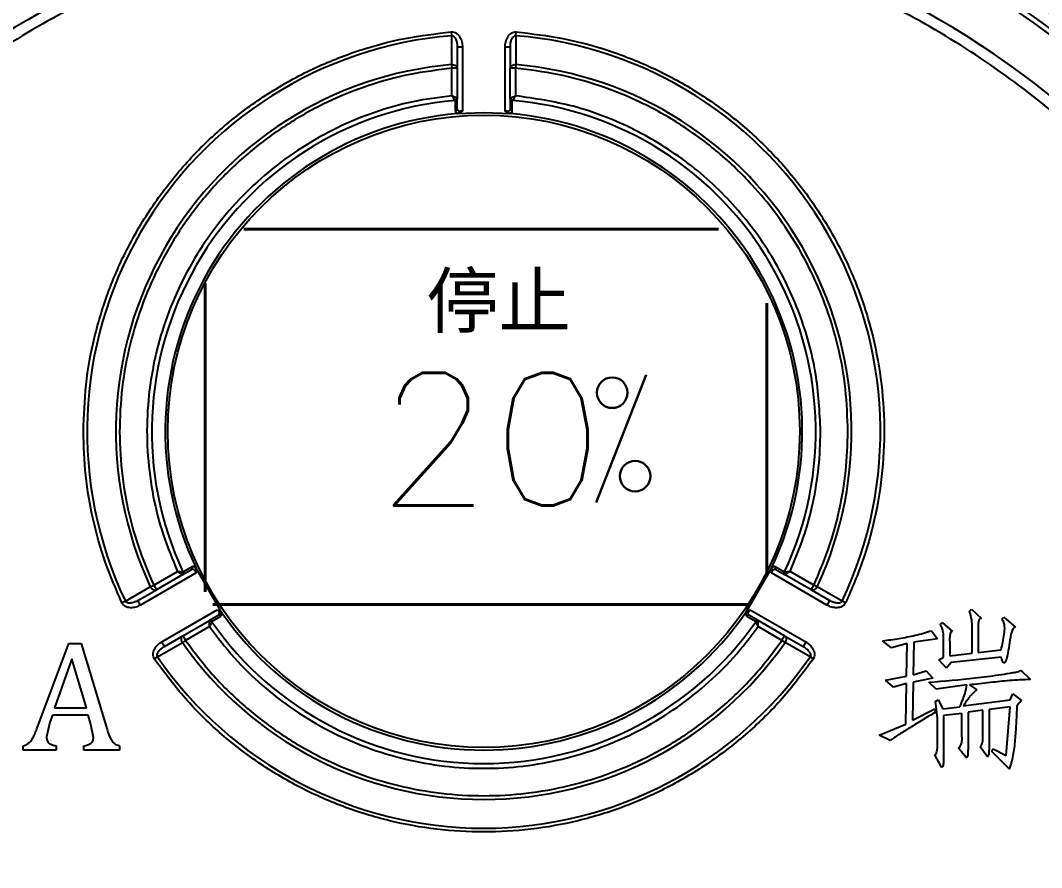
# Model space of a CAD drawing. Header units: millimetres. Extents: x 10469 to 13094, y 11322 to 13178.
# Drawn here: x 11085.9 to 11182.1, y 12722.7 to 12802.4 of the extents above; entities that cross this region are included whole.
import ezdxf

# ---------------------------------------------------------------- set-up
doc = ezdxf.new("R2010")
doc.units = ezdxf.units.MM
for name, color, linetype, lineweight in [('AM_5', 3, 'Continuous', 25), ('DIM', 4, 'Continuous', 13), ('标注', 3, 'Continuous', 13), ('粗实线', 7, 'Continuous', 40)]:
    doc.layers.add(name, color=color, linetype=linetype, lineweight=lineweight)
doc.styles.add('01', font='txt.shx')
doc.styles.add('SLDTEXTSTYLE1', font='txt.shx', dxfattribs={"width": 0.7, "bigfont": 'gbcbig.shx'})
doc.dimstyles.new('SLDDIMSTYLE12$0', dxfattribs={"dimtxt": 12, "dimasz": 10, "dimexe": 0, "dimexo": 0.0625, "dimgap": 0.875, "dimtad": 1, "dimdec": 1, "dimlfac": 1.8, "dimrnd": 1e-09, "dimzin": 12, "dimdsep": 46, "dimtxsty": 'SLDTEXTSTYLE1', "dimcen": 0.09, "dimdle": 8.16, "dimclrd": 3, "dimclre": 3, "dimadec": 0, "dimazin": 3, "dimtfac": 1, "dimtdec": 1, "dimtofl": 0, "dimtmove": 0, "dimatfit": 3, "dimfxl": 0, "dimfrac": 2, "dimtolj": 1, "dimlwd": 5, "dimlwe": 5, "dimarcsym": 0})

# ---------------------------------------------------------------- blocks, each defined once
blk = doc.blocks.new('*D10')
at = {"layer": 'AM_5', "color": 3, "lineweight": 5, "transparency": 16777216}
blk.add_line((11237.801, 12944.401), (10843.402, 12944.401), dxfattribs=at)
at = {"layer": 'AM_5', "color": 3, "linetype": 'Continuous', "lineweight": 5, "transparency": 16777216}
for p, q in [((10843.402, 12934.401), (10843.402, 12620.615)), ((11249.477, 12610.615), (10843.402, 12610.615))]:
    blk.add_line(p, q, dxfattribs=at)
at = {"layer": 'AM_5', "color": 3, "transparency": 16777216}
for points in [[(10841.735, 12934.401), (10845.068, 12934.401), (10843.402, 12944.401)], [(10841.735, 12620.615), (10845.068, 12620.615), (10843.402, 12610.615)]]:
    blk.add_solid(points, dxfattribs=at)
at = {"layer": 'Defpoints', "color": 0, "transparency": 16777216}
for p in [(11237.864, 12944.401), (10843.402, 12610.615), (11249.539, 12610.615)]:
    blk.add_point(p, dxfattribs=at)
at = {"layer": 'AM_5', "color": 0, "transparency": 16777216, "insert": (10828.812, 12777.508), "char_height": 12, "attachment_point": 5, "rotation": 90, "style": 'SLDTEXTSTYLE1'}
blk.add_mtext('\\A1;{\\H2.28571x;335}', dxfattribs=at)

msp = doc.modelspace()

# ---------------------------------------------------------------- linework, layer by layer
at = {"color": 7, "linetype": 'Continuous', "lineweight": 25}
for p, q in [((11126.463, 12801.338), (11126.492, 12800.986)), ((11132.549, 12800.986), (11132.578, 12801.338)), ((11126.492, 12800.986), (11126.49, 12798.269)), ((11132.549, 12800.986), (11132.551, 12798.269)), ((11127.02, 12799.924), (11127.02, 12797.917)), ((11127.02, 12799.924), (11127.52, 12799.924)), ((11127.52, 12799.924), (11127.52, 12793.889)), ((11131.52, 12793.889), (11131.52, 12799.924)), ((11131.52, 12799.924), (11132.02, 12799.924)), ((11132.02, 12799.924), (11132.02, 12797.917)), ((11126.49, 12798.269), (11126.52, 12797.917)), ((11126.52, 12795.331), (11126.52, 12797.917)), ((11127.02, 12797.917), (11126.52, 12797.917)), ((11127.02, 12797.917), (11127.02, 12795.026)), ((11132.02, 12795.026), (11132.02, 12797.917)), ((11132.52, 12797.917), (11132.02, 12797.917)), ((11132.551, 12798.269), (11132.52, 12797.917)), ((11132.52, 12797.917), (11132.52, 12795.331)), ((11126.836, 12794.845), (11126.837, 12793.909)), ((11127.02, 12794.089), (11127.02, 12795.026)), ((11132.02, 12795.026), (11132.02, 12794.089)), ((11132.204, 12793.909), (11132.205, 12794.845)), ((11127.047, 12793.653), (11129.52, 12793.755)), ((11129.52, 12793.755), (11131.994, 12793.653)), ((11102.424, 12750.421), (11097.197, 12747.403)), ((11098.436, 12749.273), (11100.676, 12750.566)), ((11101.19, 12750.285), (11102.001, 12750.754)), ((11102.065, 12751.003), (11101.254, 12750.535)), ((11104.865, 12746.664), (11102.391, 12750.949)), ((11156.65, 12750.949), (11154.176, 12746.664)), ((11161.843, 12747.403), (11156.617, 12750.421)), ((11157.787, 12750.535), (11156.976, 12751.003)), ((11157.04, 12750.754), (11157.851, 12750.285)), ((11160.605, 12749.273), (11158.365, 12750.566)), ((11101.19, 12750.285), (11098.686, 12748.84)), ((11160.355, 12748.84), (11157.851, 12750.285)), ((11095.764, 12747.763), (11098.115, 12749.124)), ((11096.947, 12747.836), (11098.686, 12748.84)), ((11098.115, 12749.124), (11098.436, 12749.273)), ((11098.436, 12749.273), (11098.686, 12748.84)), ((11160.355, 12748.84), (11160.605, 12749.273)), ((11162.093, 12747.836), (11160.355, 12748.84)), ((11160.926, 12749.124), (11160.605, 12749.273)), ((11163.277, 12747.763), (11160.926, 12749.124)), ((11095.764, 12747.763), (11095.444, 12747.612)), ((11097.197, 12747.403), (11096.947, 12747.836)), ((11162.093, 12747.836), (11161.843, 12747.403)), ((11163.597, 12747.612), (11163.277, 12747.763)), ((11099.197, 12743.939), (11104.424, 12746.957)), ((11154.617, 12746.957), (11159.843, 12743.939)), ((11175.255, 12746.84), (11175.447, 12747.031)), ((11175.447, 12747.031), (11176.404, 12746.137)), ((11101.186, 12744.51), (11103.69, 12745.955)), ((11104.501, 12746.423), (11103.69, 12745.955)), ((11103.938, 12745.886), (11104.749, 12746.354)), ((11154.292, 12746.354), (11155.103, 12745.886)), ((11155.351, 12745.955), (11154.54, 12746.423)), ((11157.855, 12744.51), (11155.351, 12745.955)), ((11172.511, 12745.563), (11172.702, 12745.755)), ((11172.702, 12745.755), (11173.659, 12744.925)), ((11178.319, 12746.074), (11178.51, 12746.265)), ((11178.51, 12746.265), (11179.595, 12745.308)), ((11103.676, 12745.37), (11101.436, 12744.077)), ((11157.605, 12744.077), (11155.365, 12745.37)), ((11171.681, 12744.989), (11172.255, 12744.223)), ((11175.51, 12742.882), (11175.51, 12745.18)), ((11176.085, 12745.116), (11176.085, 12742.946)), ((11087.433, 12735.741), (11090.451, 12743.771)), ((11090.451, 12743.771), (11091.596, 12743.771)), ((11091.596, 12743.771), (11094.057, 12735.683)), ((11098.792, 12742.517), (11101.146, 12743.874)), ((11099.447, 12743.506), (11099.197, 12743.939)), ((11099.447, 12743.506), (11101.186, 12744.51)), ((11101.436, 12744.077), (11101.146, 12743.874)), ((11101.186, 12744.51), (11101.436, 12744.077)), ((11157.605, 12744.077), (11157.855, 12744.51)), ((11157.895, 12743.874), (11157.605, 12744.077)), ((11157.855, 12744.51), (11159.593, 12743.506)), ((11160.249, 12742.517), (11157.895, 12743.874)), ((11159.843, 12743.939), (11159.593, 12743.506)), ((11167.915, 12743.393), (11167.085, 12744.031)), ((11169.383, 12743.776), (11167.915, 12743.393)), ((11169.319, 12740.712), (11169.383, 12743.776)), ((11170.021, 12743.904), (11169.958, 12740.84)), ((11172.255, 12744.223), (11170.021, 12743.904)), ((11172.83, 12742.499), (11172.83, 12744.095)), ((11173.404, 12743.776), (11173.404, 12742.627)), ((11173.404, 12742.627), (11175.51, 12742.882)), ((11176.085, 12742.946), (11178.255, 12743.202)), ((11090.734, 12742.352), (11089.103, 12737.734)), ((11092.093, 12737.734), (11090.734, 12742.352)), ((11098.501, 12742.316), (11098.792, 12742.517)), ((11160.249, 12742.517), (11160.54, 12742.316)), ((11172.383, 12742.244), (11172.83, 12742.499)), ((11173.085, 12741.478), (11172.383, 12742.244)), ((11173.532, 12741.989), (11173.085, 12741.478)), ((11178.255, 12742.499), (11173.532, 12741.989)), ((11167.341, 12740.329), (11169.319, 12740.712)), ((11169.958, 12740.84), (11171.17, 12741.223)), ((11171.17, 12741.223), (11171.809, 12740.521)), ((11180.106, 12741.287), (11180.999, 12740.393)), ((11168.107, 12739.691), (11167.341, 12740.329)), ((11169.319, 12740.01), (11168.107, 12739.691)), ((11169.256, 12736.181), (11169.319, 12740.01)), ((11169.958, 12740.138), (11169.894, 12736.564)), ((11171.809, 12740.521), (11169.958, 12740.138)), ((11172.128, 12739.5), (11171.426, 12740.138)), ((11175, 12739.883), (11172.128, 12739.5)), ((11175.255, 12739.883), (11175.957, 12739.436)), ((11179.085, 12738.479), (11179.34, 12739.053)), ((11179.34, 12739.053), (11180.17, 12738.415)), ((11172.064, 12738.351), (11172.319, 12738.479)), ((11172.255, 12736.755), (11172.064, 12738.351)), ((11172.319, 12738.479), (11172.766, 12737.649)), ((11172.766, 12737.649), (11174.362, 12737.84)), ((11174.681, 12737.904), (11179.085, 12738.479)), ((11179.085, 12737.84), (11177.106, 12737.585)), ((11178.702, 12733.245), (11179.085, 12737.84)), ((11180.17, 12738.415), (11179.723, 12737.904)), ((11088.895, 12737.048), (11088.653, 12736.371)), ((11092.263, 12737.048), (11088.895, 12737.048)), ((11089.103, 12737.734), (11092.093, 12737.734)), ((11092.516, 12736.148), (11092.263, 12737.048)), ((11169.894, 12736.564), (11172, 12737.649)), ((11172, 12737.649), (11172.064, 12737.33)), ((11174.553, 12737.202), (11172.83, 12737.011)), ((11172.83, 12737.011), (11172.83, 12733.245)), ((11174.553, 12735.032), (11174.553, 12737.202)), ((11176.532, 12737.521), (11175.127, 12737.33)), ((11175.127, 12737.33), (11175.127, 12733.947)), ((11176.532, 12734.968), (11176.532, 12737.521)), ((11177.106, 12737.585), (11177.106, 12733.947)), ((11088.653, 12736.371), (11088.337, 12735.014)), ((11092.756, 12734.941), (11092.516, 12736.148)), ((11166.766, 12735.16), (11169.256, 12736.181)), ((11172.255, 12734.202), (11172.255, 12736.755)), ((11167.788, 12734.649), (11166.766, 12735.16)), ((11086.144, 12733.755), (11086.144, 12734.167)), ((11089.234, 12734.167), (11089.234, 12733.755)), ((11091.866, 12733.755), (11091.866, 12734.167)), ((11095.2, 12734.167), (11095.2, 12733.755)), ((11176.851, 12733.245), (11176.276, 12734.075)), ((11089.234, 12733.755), (11086.144, 12733.755)), ((11095.2, 12733.755), (11091.866, 12733.755)), ((11172.638, 12732.16), (11172, 12733.309)), ((11174.936, 12733.053), (11174.234, 12733.947)), ((11177.361, 12733.628), (11177.489, 12733.883)), ((11179.021, 12731.968), (11177.361, 12733.628)), ((11177.489, 12733.883), (11178.702, 12733.245))]:
    msp.add_line(p, q, dxfattribs=at)
for centre, radius in [((11129.52, 12728.755), 91.48), ((11129.52, 12763.755), 29.75)]:
    msp.add_circle(centre, radius, dxfattribs=at)
for centre, radius, start, end in [((11129.564, 12728.582), 99.998, 100.32817, 169.67428), ((11129.559, 12728.582), 99.998, 10.32572, 79.67183), ((11129.975, 12728.582), 99.998, 10.32572, 79.67183), ((11129.52, 12728.755), 90.341, 353.64897, 186.35103), ((11129.52, 12728.755), 89.875, 353.64897, 186.35103), ((11129.52, 12728.755), 85.319, 353.33017, 186.66983), ((11129.52, 12763.755), 37.354, 94.65071, 205.34929), ((11129.52, 12763.755), 37.354, 334.65071, 85.34929), ((11129.52, 12763.755), 34.646, 95.01875, 204.98125), ((11129.52, 12763.755), 34.646, 335.01875, 84.98125), ((11129.52, 12763.755), 31.264, 94.97704, 205.02296), ((11126.749, 12795.123), 0.229, 285.08166, 349.89538), ((11126.831, 12795.034), 0.19, 271.48927, 357.31228), ((11132.21, 12795.034), 0.19, 182.68772, 268.51073), ((11132.292, 12795.123), 0.229, 190.10462, 254.91834), ((11129.52, 12763.755), 31.264, 334.97704, 85.02296), ((11129.52, 12763.755), 30, 94.72923, 205.27077), ((11126.831, 12794.098), 0.189, 271.61698, 357.31954), ((11129.52, 12763.755), 30, 334.72923, 85.27077), ((11132.21, 12794.098), 0.189, 182.68018, 268.38303), ((11100.97, 12750.472), 0.229, 310.10462, 14.91834), ((11101.087, 12750.445), 0.19, 302.68772, 28.51073), ((11101.898, 12750.913), 0.189, 302.68018, 28.38303), ((11157.143, 12750.913), 0.189, 151.61698, 237.31954), ((11157.954, 12750.445), 0.19, 151.48927, 237.31228), ((11158.071, 12750.472), 0.229, 165.08166, 229.89538), ((11129.52, 12763.755), 30, 214.72923, 325.27077), ((11103.742, 12745.671), 0.229, 45.08166, 109.89538), ((11103.777, 12745.787), 0.19, 31.48927, 117.31228), ((11129.52, 12763.755), 31.264, 214.97704, 325.02296), ((11104.588, 12746.255), 0.189, 31.61705, 117.31843), ((11154.453, 12746.255), 0.189, 62.68018, 148.38303), ((11155.264, 12745.787), 0.19, 62.68772, 148.51073), ((11155.299, 12745.671), 0.229, 70.10462, 134.91834), ((11129.52, 12763.755), 34.646, 215.01875, 324.98125), ((11129.52, 12763.755), 37.354, 214.65071, 325.34929)]:
    msp.add_arc(centre, radius, start, end, dxfattribs=at)
for points in [[(11031.847, 12739.545), (11032.371, 12743.197), (11033.419, 12750.5), (11036.539, 12761.143), (11040.747, 12771.386), (11046.102, 12781.087), (11052.507, 12790.126), (11059.888, 12798.388), (11068.15, 12805.769), (11077.189, 12812.174), (11086.89, 12817.529), (11097.133, 12821.737), (11107.776, 12824.857), (11115.079, 12825.905), (11118.731, 12826.429)], [(11140.31, 12826.429), (11143.962, 12825.905), (11151.265, 12824.857), (11161.908, 12821.737), (11172.151, 12817.529), (11181.852, 12812.174), (11190.891, 12805.769), (11199.153, 12798.388), (11206.534, 12790.126), (11212.939, 12781.087), (11218.294, 12771.386), (11222.502, 12761.143), (11225.622, 12750.5), (11226.67, 12743.197), (11227.194, 12739.545)], [(11129.52, 12635.015), (11126.453, 12635.102), (11120.318, 12635.276), (11111.203, 12636.679), (11102.265, 12638.904), (11093.59, 12642.012), (11085.261, 12645.951), (11077.357, 12650.688), (11069.957, 12656.177), (11063.129, 12662.364), (11056.942, 12669.192), (11051.453, 12676.592), (11046.716, 12684.495), (11042.776, 12692.825), (11039.672, 12701.5), (11037.433, 12710.438), (11036.081, 12719.553), (11035.629, 12728.755), (11036.081, 12737.958), (11037.433, 12747.073), (11039.672, 12756.011), (11042.776, 12764.686), (11046.716, 12773.015), (11051.453, 12780.919), (11056.942, 12788.319), (11063.129, 12795.147), (11069.957, 12801.334), (11077.357, 12806.823), (11085.261, 12811.56), (11093.59, 12815.499), (11102.265, 12818.607), (11111.203, 12820.832), (11120.318, 12822.235), (11126.453, 12822.409), (11129.52, 12822.496)], [(11129.52, 12822.496), (11132.588, 12822.409), (11138.723, 12822.235), (11147.838, 12820.832), (11156.776, 12818.607), (11165.451, 12815.499), (11173.78, 12811.56), (11181.684, 12806.823), (11189.084, 12801.334), (11195.912, 12795.147), (11202.099, 12788.319), (11207.588, 12780.919), (11212.325, 12773.015), (11216.265, 12764.686), (11219.369, 12756.011), (11221.608, 12747.073), (11222.96, 12737.958), (11223.412, 12728.755), (11222.96, 12719.553), (11221.608, 12710.438), (11219.369, 12701.5), (11216.265, 12692.825), (11212.325, 12684.495), (11207.588, 12676.592), (11202.099, 12669.192), (11195.912, 12662.364), (11189.084, 12656.177), (11181.684, 12650.688), (11173.78, 12645.951), (11165.451, 12642.012), (11156.776, 12638.904), (11147.838, 12636.679), (11138.723, 12635.276), (11132.588, 12635.102), (11129.52, 12635.015)], [(11127.52, 12793.889), (11127.463, 12793.884), (11127.349, 12793.873), (11127.254, 12793.862), (11127.206, 12793.857)], [(11131.835, 12793.857), (11131.787, 12793.862), (11131.692, 12793.873), (11131.578, 12793.884), (11131.52, 12793.889)], [(11102.295, 12750.709), (11102.314, 12750.665), (11102.352, 12750.577), (11102.4, 12750.473), (11102.424, 12750.421)], [(11156.617, 12750.421), (11156.641, 12750.473), (11156.689, 12750.577), (11156.727, 12750.665), (11156.746, 12750.709)], [(11104.424, 12746.957), (11104.457, 12746.91), (11104.524, 12746.816), (11104.581, 12746.739), (11104.609, 12746.701)], [(11154.432, 12746.701), (11154.46, 12746.739), (11154.517, 12746.816), (11154.584, 12746.91), (11154.617, 12746.957)]]:
    msp.add_open_spline(points, degree=3, dxfattribs=at)
for points, knots in [([(11150.629, 12826.419), (11152.448, 12826.048), (11156.991, 12825.121), (11164.146, 12822.847), (11172.041, 12819.689), (11179.067, 12816.13), (11185.195, 12812.433), (11190.512, 12808.729), (11195.627, 12804.688), (11198.819, 12801.707), (11200.415, 12800.216)], [0, 0, 0, 0, 0.097589, 0.243722, 0.394103, 0.544483, 0.657403, 0.770324, 0.885162, 1, 1, 1, 1]), ([(11129.52, 12813.042), (11126.616, 12812.955), (11120.757, 12812.78), (11112.006, 12811.352), (11103.353, 12809.048), (11094.947, 12805.8), (11086.936, 12801.679), (11079.452, 12796.755), (11072.607, 12791.132), (11066.443, 12784.887), (11060.955, 12778.039), (11056.166, 12770.587), (11052.145, 12762.581), (11048.981, 12754.146), (11046.732, 12745.421), (11045.449, 12736.558), (11045.047, 12727.7), (11045.553, 12721.861), (11045.804, 12718.966)], [0, 0, 0, 0, 0.061282, 0.123596, 0.186618, 0.25, 0.313382, 0.376404, 0.438718, 0.5, 0.561282, 0.623596, 0.686618, 0.75, 0.813382, 0.876404, 0.938718, 1, 1, 1, 1]), ([(11213.237, 12718.966), (11213.488, 12721.861), (11213.994, 12727.7), (11213.592, 12736.558), (11212.309, 12745.421), (11210.06, 12754.146), (11206.896, 12762.581), (11202.875, 12770.587), (11198.086, 12778.039), (11192.598, 12784.887), (11186.434, 12791.132), (11179.589, 12796.755), (11172.105, 12801.679), (11164.094, 12805.8), (11155.688, 12809.048), (11147.035, 12811.352), (11138.284, 12812.78), (11132.425, 12812.955), (11129.52, 12813.042)], [0, 0, 0, 0, 0.061282, 0.123596, 0.186618, 0.25, 0.313382, 0.376404, 0.438718, 0.5, 0.561282, 0.623596, 0.686618, 0.75, 0.813382, 0.876404, 0.938718, 1, 1, 1, 1]), ([(11091.813, 12763.755), (11091.863, 12765.22), (11091.963, 12768.189), (11092.786, 12772.64), (11094.144, 12777.093), (11096.103, 12781.444), (11098.645, 12785.585), (11101.72, 12789.386), (11105.26, 12792.759), (11109.181, 12795.629), (11113.359, 12797.934), (11117.687, 12799.649), (11122.056, 12800.83), (11125.008, 12801.171), (11126.463, 12801.338)], [0, 0, 0, 0, 0.0782174, 0.1586088, 0.2410351, 0.3265141, 0.4128959, 0.5, 0.5870961, 0.6734776, 0.7589649, 0.8413829, 0.9217785, 1, 1, 1, 1]), ([(11126.463, 12801.338), (11126.544, 12801.337), (11126.71, 12801.334), (11126.934, 12801.226), (11127.126, 12801.066), (11127.323, 12800.803), (11127.486, 12800.415), (11127.509, 12800.088), (11127.52, 12799.924)], [0, 0, 0, 0, 0.122616, 0.250735, 0.37102, 0.501142, 0.75053, 1, 1, 1, 1]), ([(11131.52, 12799.924), (11131.532, 12800.088), (11131.555, 12800.416), (11131.718, 12800.803), (11131.915, 12801.066), (11132.107, 12801.226), (11132.331, 12801.334), (11132.497, 12801.337), (11132.578, 12801.338)], [0, 0, 0, 0, 0.249814, 0.499195, 0.628988, 0.749489, 0.877373, 1, 1, 1, 1]), ([(11132.578, 12801.338), (11134.048, 12801.168), (11137.02, 12800.824), (11141.4, 12799.633), (11145.673, 12797.934), (11149.734, 12795.699), (11153.492, 12792.985), (11156.863, 12789.855), (11159.789, 12786.392), (11162.251, 12782.653), (11164.258, 12778.65), (11165.794, 12774.385), (11166.819, 12769.9), (11167.291, 12765.289), (11167.196, 12760.654), (11166.531, 12756.104), (11165.373, 12751.716), (11164.185, 12748.97), (11163.597, 12747.612)], [0, 0, 0, 0, 0.060901, 0.123153, 0.186338, 0.25, 0.313662, 0.376847, 0.439099, 0.5, 0.560901, 0.623153, 0.686338, 0.75, 0.813662, 0.876847, 0.939099, 1, 1, 1, 1]), ([(11126.492, 12800.986), (11126.513, 12800.987), (11126.555, 12800.989), (11126.64, 12800.963), (11126.736, 12800.893), (11126.827, 12800.773), (11126.927, 12800.572), (11127.004, 12800.285), (11127.015, 12800.046), (11127.02, 12799.924)], [0, 0, 0, 0, 0.04691, 0.093633, 0.194711, 0.311017, 0.43912, 0.713502, 1, 1, 1, 1]), ([(11132.02, 12799.924), (11132.026, 12800.046), (11132.037, 12800.285), (11132.114, 12800.572), (11132.214, 12800.773), (11132.305, 12800.893), (11132.401, 12800.963), (11132.486, 12800.989), (11132.528, 12800.987), (11132.549, 12800.986)], [0, 0, 0, 0, 0.286546, 0.561069, 0.68919, 0.805477, 0.906505, 0.953176, 1, 1, 1, 1]), ([(11126.52, 12797.917), (11125.193, 12797.755), (11122.509, 12797.427), (11118.558, 12796.33), (11114.705, 12794.779), (11111.044, 12792.746), (11107.658, 12790.286), (11104.618, 12787.452), (11101.978, 12784.32), (11099.754, 12780.941), (11097.94, 12777.325), (11096.547, 12773.474), (11095.613, 12769.424), (11095.176, 12765.261), (11095.246, 12761.074), (11095.829, 12756.962), (11096.854, 12752.991), (11097.912, 12750.503), (11098.436, 12749.273)], [0, 0, 0, 0, 0.060923, 0.123178, 0.186353, 0.25, 0.313647, 0.376822, 0.439077, 0.5, 0.560923, 0.623178, 0.686353, 0.75, 0.813647, 0.876822, 0.939077, 1, 1, 1, 1]), ([(11126.49, 12798.269), (11126.554, 12798.267), (11126.654, 12798.263), (11126.778, 12798.222), (11126.861, 12798.179), (11126.931, 12798.123), (11126.979, 12798.063), (11127.013, 12797.993), (11127.018, 12797.945), (11127.02, 12797.917)], [0, 0, 0, 0, 0.236257, 0.361841, 0.499462, 0.616062, 0.749747, 0.853458, 1, 1, 1, 1]), ([(11132.02, 12797.917), (11132.023, 12797.945), (11132.028, 12797.993), (11132.062, 12798.063), (11132.11, 12798.123), (11132.18, 12798.179), (11132.263, 12798.222), (11132.387, 12798.263), (11132.487, 12798.267), (11132.551, 12798.269)], [0, 0, 0, 0, 0.146576, 0.250253, 0.383985, 0.500537, 0.638173, 0.763762, 1, 1, 1, 1]), ([(11163.813, 12763.755), (11163.769, 12765.082), (11163.679, 12767.772), (11162.936, 12771.805), (11161.5, 12776.531), (11158.954, 12781.761), (11155.411, 12786.473), (11151.685, 12790.048), (11148.146, 12792.66), (11144.373, 12794.765), (11140.462, 12796.338), (11136.51, 12797.431), (11133.838, 12797.756), (11132.52, 12797.917)], [0, 0, 0, 0, 0.078279, 0.158714, 0.241169, 0.369329, 0.499889, 0.58697, 0.673343, 0.758831, 0.841277, 0.921717, 1, 1, 1, 1]), ([(11126.52, 12795.331), (11125.289, 12795.172), (11122.827, 12794.854), (11119.207, 12793.822), (11115.69, 12792.386), (11112.337, 12790.507), (11109.236, 12788.239), (11106.461, 12785.641), (11104.038, 12782.765), (11101.99, 12779.65), (11100.316, 12776.318), (11099.037, 12772.783), (11098.175, 12769.081), (11097.761, 12765.261), (11097.81, 12761.418), (11098.325, 12757.654), (11099.241, 12754.003), (11100.198, 12751.712), (11100.676, 12750.566)], [0, 0, 0, 0, 0.061605, 0.123206, 0.186371, 0.25, 0.313629, 0.376794, 0.438402, 0.5, 0.561607, 0.623206, 0.686371, 0.75, 0.813629, 0.876794, 0.938399, 1, 1, 1, 1]), ([(11126.974, 12795.082), (11126.95, 12795.095), (11126.901, 12795.123), (11126.794, 12795.181), (11126.666, 12795.252), (11126.574, 12795.302), (11126.52, 12795.331)], [0, 0, 0, 0, 0.233582, 0.498754, 0.705363, 1, 1, 1, 1]), ([(11126.808, 12794.902), (11126.793, 12794.924), (11126.762, 12794.971), (11126.695, 12795.072), (11126.612, 12795.193), (11126.555, 12795.28), (11126.52, 12795.331)], [0, 0, 0, 0, 0.233264, 0.498761, 0.703431, 1, 1, 1, 1]), ([(11126.808, 12794.902), (11126.816, 12794.893), (11126.833, 12794.875), (11126.835, 12794.855), (11126.836, 12794.845)], [0, 0, 0, 0, 0.494942, 1, 1, 1, 1]), ([(11127.02, 12795.026), (11127.018, 12795.037), (11127.014, 12795.057), (11126.986, 12795.074), (11126.974, 12795.082)], [0, 0, 0, 0, 0.544669, 1, 1, 1, 1]), ([(11132.067, 12795.082), (11132.055, 12795.074), (11132.027, 12795.057), (11132.023, 12795.037), (11132.02, 12795.026)], [0, 0, 0, 0, 0.455331, 1, 1, 1, 1]), ([(11132.52, 12795.331), (11132.467, 12795.302), (11132.375, 12795.252), (11132.247, 12795.181), (11132.14, 12795.123), (11132.091, 12795.095), (11132.067, 12795.082)], [0, 0, 0, 0, 0.294715, 0.501246, 0.766459, 1, 1, 1, 1]), ([(11132.205, 12794.845), (11132.206, 12794.855), (11132.208, 12794.875), (11132.225, 12794.893), (11132.233, 12794.902)], [0, 0, 0, 0, 0.505052, 1, 1, 1, 1]), ([(11132.52, 12795.331), (11132.486, 12795.28), (11132.429, 12795.193), (11132.346, 12795.072), (11132.279, 12794.971), (11132.248, 12794.924), (11132.233, 12794.902)], [0, 0, 0, 0, 0.29649, 0.501239, 0.766694, 1, 1, 1, 1]), ([(11161.238, 12763.755), (11161.146, 12765.589), (11160.956, 12769.353), (11159.383, 12774.94), (11156.788, 12780.338), (11153.13, 12785.228), (11148.608, 12789.333), (11143.479, 12792.427), (11138.066, 12794.521), (11134.337, 12795.065), (11132.52, 12795.331)], [0, 0, 0, 0, 0.117513, 0.241217, 0.369421, 0.5, 0.630579, 0.758783, 0.882487, 1, 1, 1, 1]), ([(11126.837, 12793.909), (11126.84, 12793.884), (11126.847, 12793.836), (11126.903, 12793.769), (11126.989, 12793.711), (11127.074, 12793.684), (11127.116, 12793.67)], [0, 0, 0, 0, 0.254366, 0.499564, 0.753303, 1, 1, 1, 1]), ([(11127.206, 12793.857), (11127.179, 12793.87), (11127.121, 12793.899), (11127.042, 12793.975), (11127.029, 12794.044), (11127.02, 12794.089)], [0, 0, 0, 0, 0.237187, 0.50093, 1, 1, 1, 1]), ([(11127.52, 12793.889), (11127.448, 12793.837), (11127.338, 12793.756), (11127.176, 12793.675), (11127.088, 12793.66), (11127.047, 12793.653)], [0, 0, 0, 0, 0.50022, 0.769201, 1, 1, 1, 1]), ([(11127.116, 12793.67), (11127.113, 12793.668), (11127.105, 12793.664), (11127.082, 12793.657), (11127.061, 12793.655), (11127.047, 12793.653)], [0, 0, 0, 0, 0.217261, 0.447737, 1, 1, 1, 1]), ([(11127.206, 12793.857), (11127.206, 12793.857), (11127.206, 12793.855), (11127.206, 12793.851), (11127.204, 12793.834), (11127.198, 12793.796), (11127.18, 12793.745), (11127.151, 12793.697), (11127.128, 12793.679), (11127.116, 12793.67)], [0, 0, 0, 0, 0.001948, 0.016581, 0.057088, 0.21499, 0.505225, 0.751514, 1, 1, 1, 1]), ([(11131.994, 12793.653), (11131.953, 12793.66), (11131.865, 12793.676), (11131.703, 12793.756), (11131.593, 12793.837), (11131.52, 12793.889)], [0, 0, 0, 0, 0.230272, 0.499766, 1, 1, 1, 1]), ([(11132.02, 12794.089), (11132.012, 12794.044), (11131.999, 12793.975), (11131.92, 12793.899), (11131.862, 12793.87), (11131.835, 12793.857)], [0, 0, 0, 0, 0.49907, 0.762814, 1, 1, 1, 1]), ([(11131.925, 12793.67), (11131.914, 12793.678), (11131.89, 12793.696), (11131.862, 12793.741), (11131.842, 12793.796), (11131.837, 12793.837), (11131.835, 12793.857)], [0, 0, 0, 0, 0.235887, 0.4884405, 0.747071, 1, 1, 1, 1]), ([(11131.925, 12793.67), (11131.967, 12793.684), (11132.052, 12793.711), (11132.138, 12793.769), (11132.194, 12793.836), (11132.201, 12793.884), (11132.204, 12793.909)], [0, 0, 0, 0, 0.246649, 0.500433, 0.745582, 1, 1, 1, 1]), ([(11131.994, 12793.653), (11131.98, 12793.655), (11131.959, 12793.657), (11131.936, 12793.664), (11131.928, 12793.668), (11131.925, 12793.67)], [0, 0, 0, 0, 0.552263, 0.782739, 1, 1, 1, 1]), ([(11095.444, 12747.612), (11094.888, 12748.887), (11093.776, 12751.437), (11092.668, 12755.467), (11091.944, 12759.584), (11091.857, 12762.365), (11091.813, 12763.755)], [0, 0, 0, 0, 0.249992, 0.5, 0.749992, 1, 1, 1, 1]), ([(11158.365, 12750.566), (11158.806, 12751.611), (11159.686, 12753.702), (11160.562, 12756.995), (11161.134, 12760.354), (11161.203, 12762.622), (11161.238, 12763.755)], [0, 0, 0, 0, 0.25001, 0.5, 0.75001, 1, 1, 1, 1]), ([(11160.605, 12749.273), (11161.096, 12750.419), (11162.079, 12752.71), (11163.058, 12756.326), (11163.698, 12760.017), (11163.775, 12762.509), (11163.813, 12763.755)], [0, 0, 0, 0, 0.249991, 0.5, 0.749991, 1, 1, 1, 1]), ([(11100.676, 12750.566), (11100.728, 12750.534), (11100.816, 12750.479), (11100.942, 12750.404), (11101.046, 12750.34), (11101.094, 12750.311), (11101.117, 12750.298)], [0, 0, 0, 0, 0.294715, 0.501246, 0.766459, 1, 1, 1, 1]), ([(11100.676, 12750.566), (11100.737, 12750.562), (11100.841, 12750.555), (11100.987, 12750.544), (11101.108, 12750.537), (11101.164, 12750.533), (11101.191, 12750.531)], [0, 0, 0, 0, 0.29649, 0.501239, 0.766694, 1, 1, 1, 1]), ([(11101.254, 12750.535), (11101.245, 12750.531), (11101.226, 12750.523), (11101.202, 12750.529), (11101.191, 12750.531)], [0, 0, 0, 0, 0.505052, 1, 1, 1, 1]), ([(11102.001, 12750.754), (11102.044, 12750.769), (11102.11, 12750.792), (11102.216, 12750.762), (11102.269, 12750.726), (11102.295, 12750.709)], [0, 0, 0, 0, 0.4990702, 0.7628142, 1, 1, 1, 1]), ([(11102.412, 12750.88), (11102.379, 12750.91), (11102.312, 12750.97), (11102.219, 12751.015), (11102.134, 12751.031), (11102.088, 12751.012), (11102.065, 12751.003)], [0, 0, 0, 0, 0.2466492, 0.5004333, 0.7455821, 1, 1, 1, 1]), ([(11102.412, 12750.88), (11102.41, 12750.866), (11102.406, 12750.837), (11102.379, 12750.787), (11102.344, 12750.746), (11102.313, 12750.722), (11102.3, 12750.713), (11102.296, 12750.71), (11102.295, 12750.709), (11102.295, 12750.709)], [0, 0, 0, 0, 0.248005, 0.494133, 0.79068, 0.942964, 0.982795, 0.994176, 1, 1, 1, 1]), ([(11102.391, 12750.949), (11102.397, 12750.935), (11102.406, 12750.917), (11102.411, 12750.893), (11102.412, 12750.885), (11102.412, 12750.88)], [0, 0, 0, 0, 0.552263, 0.782739, 1, 1, 1, 1]), ([(11102.391, 12750.949), (11102.406, 12750.91), (11102.437, 12750.826), (11102.448, 12750.646), (11102.433, 12750.509), (11102.424, 12750.421)], [0, 0, 0, 0, 0.230272, 0.499766, 1, 1, 1, 1]), ([(11156.617, 12750.421), (11156.608, 12750.509), (11156.593, 12750.646), (11156.604, 12750.826), (11156.635, 12750.91), (11156.65, 12750.949)], [0, 0, 0, 0, 0.50022, 0.769201, 1, 1, 1, 1]), ([(11156.976, 12751.003), (11156.953, 12751.012), (11156.907, 12751.031), (11156.822, 12751.015), (11156.729, 12750.97), (11156.662, 12750.91), (11156.629, 12750.88)], [0, 0, 0, 0, 0.254366, 0.499564, 0.753303, 1, 1, 1, 1]), ([(11156.629, 12750.88), (11156.629, 12750.885), (11156.63, 12750.893), (11156.635, 12750.917), (11156.644, 12750.935), (11156.65, 12750.949)], [0, 0, 0, 0, 0.217261, 0.447737, 1, 1, 1, 1]), ([(11156.746, 12750.709), (11156.746, 12750.709), (11156.745, 12750.71), (11156.741, 12750.713), (11156.728, 12750.722), (11156.697, 12750.747), (11156.662, 12750.787), (11156.635, 12750.836), (11156.631, 12750.866), (11156.629, 12750.88)], [0, 0, 0, 0, 0.001948, 0.016581, 0.057088, 0.21499, 0.505225, 0.751514, 1, 1, 1, 1]), ([(11156.746, 12750.709), (11156.772, 12750.726), (11156.825, 12750.762), (11156.931, 12750.792), (11156.997, 12750.769), (11157.04, 12750.754)], [0, 0, 0, 0, 0.237187, 0.50093, 1, 1, 1, 1]), ([(11157.85, 12750.531), (11157.839, 12750.529), (11157.815, 12750.523), (11157.796, 12750.531), (11157.787, 12750.535)], [0, 0, 0, 0, 0.494942, 1, 1, 1, 1]), ([(11157.85, 12750.531), (11157.877, 12750.533), (11157.933, 12750.537), (11158.054, 12750.544), (11158.2, 12750.555), (11158.304, 12750.562), (11158.365, 12750.566)], [0, 0, 0, 0, 0.233264, 0.498761, 0.703431, 1, 1, 1, 1]), ([(11158.365, 12750.566), (11158.313, 12750.534), (11158.225, 12750.479), (11158.099, 12750.404), (11157.995, 12750.34), (11157.947, 12750.311), (11157.924, 12750.298)], [0, 0, 0, 0, 0.294637, 0.501246, 0.766418, 1, 1, 1, 1]), ([(11101.117, 12750.298), (11101.13, 12750.291), (11101.159, 12750.276), (11101.179, 12750.282), (11101.19, 12750.285)], [0, 0, 0, 0, 0.4553313, 1, 1, 1, 1]), ([(11157.851, 12750.285), (11157.862, 12750.282), (11157.881, 12750.276), (11157.911, 12750.291), (11157.924, 12750.298)], [0, 0, 0, 0, 0.544669, 1, 1, 1, 1]), ([(11098.686, 12748.84), (11098.66, 12748.828), (11098.616, 12748.808), (11098.538, 12748.803), (11098.463, 12748.814), (11098.38, 12748.847), (11098.3, 12748.897), (11098.203, 12748.984), (11098.15, 12749.068), (11098.115, 12749.124)], [0, 0, 0, 0, 0.1465757, 0.2502527, 0.383985, 0.5005373, 0.6381731, 0.7637622, 1, 1, 1, 1]), ([(11160.926, 12749.124), (11160.891, 12749.068), (11160.838, 12748.984), (11160.741, 12748.897), (11160.661, 12748.847), (11160.578, 12748.814), (11160.503, 12748.803), (11160.425, 12748.808), (11160.381, 12748.828), (11160.355, 12748.84)], [0, 0, 0, 0, 0.2362575, 0.3618415, 0.4994624, 0.6160623, 0.7497471, 0.8534584, 1, 1, 1, 1]), ([(11097.197, 12747.403), (11097.05, 12747.331), (11096.755, 12747.187), (11096.338, 12747.135), (11096.011, 12747.174), (11095.777, 12747.26), (11095.571, 12747.4), (11095.486, 12747.542), (11095.444, 12747.612)], [0, 0, 0, 0, 0.249814, 0.499195, 0.628988, 0.749489, 0.877373, 1, 1, 1, 1]), ([(11096.947, 12747.836), (11096.839, 12747.78), (11096.627, 12747.67), (11096.339, 12747.593), (11096.116, 12747.579), (11095.966, 12747.599), (11095.857, 12747.647), (11095.793, 12747.707), (11095.773, 12747.744), (11095.764, 12747.763)], [0, 0, 0, 0, 0.286546, 0.561069, 0.68919, 0.805477, 0.906505, 0.953176, 1, 1, 1, 1]), ([(11163.597, 12747.612), (11163.555, 12747.542), (11163.47, 12747.4), (11163.264, 12747.26), (11163.03, 12747.174), (11162.703, 12747.135), (11162.286, 12747.187), (11161.991, 12747.331), (11161.843, 12747.403)], [0, 0, 0, 0, 0.122616, 0.250735, 0.37102, 0.501142, 0.75053, 1, 1, 1, 1]), ([(11163.277, 12747.763), (11163.268, 12747.744), (11163.248, 12747.707), (11163.183, 12747.646), (11163.075, 12747.598), (11162.925, 12747.579), (11162.701, 12747.593), (11162.414, 12747.67), (11162.202, 12747.78), (11162.093, 12747.836)], [0, 0, 0, 0, 0.04691, 0.093633, 0.194711, 0.311017, 0.43912, 0.713502, 1, 1, 1, 1]), ([(11104.424, 12746.957), (11104.506, 12746.92), (11104.631, 12746.865), (11104.781, 12746.765), (11104.838, 12746.696), (11104.865, 12746.664)], [0, 0, 0, 0, 0.50022, 0.769201, 1, 1, 1, 1]), ([(11104.609, 12746.701), (11104.611, 12746.67), (11104.615, 12746.606), (11104.589, 12746.499), (11104.536, 12746.453), (11104.501, 12746.423)], [0, 0, 0, 0, 0.237187, 0.50093, 1, 1, 1, 1]), ([(11104.609, 12746.701), (11104.628, 12746.708), (11104.665, 12746.724), (11104.723, 12746.734), (11104.776, 12746.733), (11104.803, 12746.722), (11104.816, 12746.716)], [0, 0, 0, 0, 0.252938, 0.511572, 0.764122, 1, 1, 1, 1]), ([(11104.749, 12746.354), (11104.769, 12746.37), (11104.807, 12746.4), (11104.836, 12746.482), (11104.844, 12746.585), (11104.825, 12746.673), (11104.816, 12746.716)], [0, 0, 0, 0, 0.254366, 0.499564, 0.753303, 1, 1, 1, 1]), ([(11104.816, 12746.716), (11104.819, 12746.714), (11104.827, 12746.709), (11104.844, 12746.693), (11104.856, 12746.676), (11104.865, 12746.664)], [0, 0, 0, 0, 0.217261, 0.447737, 1, 1, 1, 1]), ([(11154.176, 12746.664), (11154.202, 12746.696), (11154.26, 12746.765), (11154.41, 12746.865), (11154.535, 12746.92), (11154.617, 12746.957)], [0, 0, 0, 0, 0.230272, 0.499766, 1, 1, 1, 1]), ([(11154.176, 12746.664), (11154.185, 12746.676), (11154.197, 12746.693), (11154.214, 12746.709), (11154.222, 12746.714), (11154.225, 12746.716)], [0, 0, 0, 0, 0.552263, 0.782739, 1, 1, 1, 1]), ([(11154.225, 12746.716), (11154.216, 12746.673), (11154.197, 12746.585), (11154.204, 12746.482), (11154.234, 12746.4), (11154.272, 12746.37), (11154.292, 12746.354)], [0, 0, 0, 0, 0.246649, 0.500433, 0.745582, 1, 1, 1, 1]), ([(11154.432, 12746.701), (11154.411, 12746.709), (11154.374, 12746.725), (11154.317, 12746.734), (11154.266, 12746.733), (11154.239, 12746.722), (11154.225, 12746.716)], [0, 0, 0, 0, 0.284642, 0.500317, 0.748404, 1, 1, 1, 1]), ([(11154.54, 12746.423), (11154.505, 12746.453), (11154.452, 12746.499), (11154.426, 12746.606), (11154.43, 12746.67), (11154.432, 12746.701)], [0, 0, 0, 0, 0.49907, 0.762814, 1, 1, 1, 1]), ([(11175.51, 12745.18), (11175.512, 12745.464), (11175.514, 12746.031), (11175.341, 12746.57), (11175.255, 12746.84)], [0, 0, 0, 0, 0.501356, 1, 1, 1, 1]), ([(11103.69, 12745.955), (11103.681, 12745.948), (11103.666, 12745.934), (11103.665, 12745.901), (11103.664, 12745.886)], [0, 0, 0, 0, 0.544669, 1, 1, 1, 1]), ([(11103.664, 12745.886), (11103.664, 12745.86), (11103.665, 12745.803), (11103.669, 12745.682), (11103.671, 12745.535), (11103.674, 12745.431), (11103.676, 12745.37)], [0, 0, 0, 0, 0.233582, 0.498754, 0.705363, 1, 1, 1, 1]), ([(11103.903, 12745.833), (11103.891, 12745.809), (11103.866, 12745.759), (11103.813, 12745.65), (11103.749, 12745.518), (11103.703, 12745.425), (11103.676, 12745.37)], [0, 0, 0, 0, 0.2332643, 0.4987609, 0.7034308, 1, 1, 1, 1]), ([(11103.903, 12745.833), (11103.907, 12745.845), (11103.914, 12745.868), (11103.93, 12745.88), (11103.938, 12745.886)], [0, 0, 0, 0, 0.494942, 1, 1, 1, 1]), ([(11155.103, 12745.886), (11155.111, 12745.88), (11155.127, 12745.868), (11155.134, 12745.845), (11155.138, 12745.833)], [0, 0, 0, 0, 0.505052, 1, 1, 1, 1]), ([(11155.365, 12745.37), (11155.338, 12745.425), (11155.292, 12745.518), (11155.228, 12745.65), (11155.175, 12745.759), (11155.15, 12745.809), (11155.138, 12745.833)], [0, 0, 0, 0, 0.2964897, 0.501239, 0.7666941, 1, 1, 1, 1]), ([(11155.377, 12745.886), (11155.376, 12745.901), (11155.375, 12745.934), (11155.36, 12745.948), (11155.351, 12745.955)], [0, 0, 0, 0, 0.455331, 1, 1, 1, 1]), ([(11155.365, 12745.37), (11155.367, 12745.431), (11155.37, 12745.535), (11155.372, 12745.682), (11155.376, 12745.803), (11155.377, 12745.86), (11155.377, 12745.886)], [0, 0, 0, 0, 0.294715, 0.501246, 0.766459, 1, 1, 1, 1]), ([(11172.83, 12744.095), (11172.822, 12744.349), (11172.81, 12744.73), (11172.709, 12745.235), (11172.577, 12745.454), (11172.511, 12745.563)], [0, 0, 0, 0, 0.500501, 0.750743, 1, 1, 1, 1]), ([(11176.404, 12746.137), (11176.379, 12746.144), (11176.342, 12746.153), (11176.291, 12746.147), (11176.246, 12746.128), (11176.196, 12746.085), (11176.119, 12745.953), (11176.066, 12745.62), (11176.077, 12745.318), (11176.085, 12745.116)], [0, 0, 0, 0, 0.062894, 0.093186, 0.125519, 0.183459, 0.250862, 0.500262, 1, 1, 1, 1]), ([(11178.255, 12743.202), (11178.351, 12743.683), (11178.495, 12744.405), (11178.616, 12745.267), (11178.512, 12745.757), (11178.383, 12745.968), (11178.319, 12746.074)], [0, 0, 0, 0, 0.500403, 0.750061, 0.875011, 1, 1, 1, 1]), ([(11103.676, 12745.37), (11104.429, 12744.383), (11105.935, 12742.409), (11108.639, 12739.79), (11111.641, 12737.462), (11114.945, 12735.498), (11118.459, 12733.947), (11122.097, 12732.843), (11125.798, 12732.182), (11129.521, 12731.966), (11133.243, 12732.182), (11136.944, 12732.843), (11140.582, 12733.947), (11144.096, 12735.498), (11147.4, 12737.462), (11150.402, 12739.79), (11153.106, 12742.409), (11154.612, 12744.383), (11155.365, 12745.37)], [0, 0, 0, 0, 0.061605, 0.123206, 0.186371, 0.25, 0.313629, 0.376794, 0.438402, 0.5, 0.561607, 0.623206, 0.686371, 0.75, 0.813629, 0.876794, 0.938399, 1, 1, 1, 1]), ([(11167.085, 12744.031), (11167.605, 12744.106), (11168.633, 12744.255), (11170.178, 12744.532), (11171.176, 12744.835), (11171.681, 12744.989)], [0, 0, 0, 0, 0.334798, 0.663306, 1, 1, 1, 1]), ([(11173.659, 12744.925), (11173.644, 12744.925), (11173.617, 12744.926), (11173.578, 12744.92), (11173.545, 12744.9), (11173.49, 12744.842), (11173.429, 12744.674), (11173.385, 12744.307), (11173.396, 12743.988), (11173.404, 12743.776)], [0, 0, 0, 0, 0.03671, 0.062559, 0.092069, 0.125794, 0.250448, 0.500152, 1, 1, 1, 1]), ([(11179.595, 12745.308), (11179.573, 12745.309), (11179.539, 12745.31), (11179.496, 12745.297), (11179.438, 12745.263), (11179.232, 12745.006), (11179.174, 12744.662), (11179.063, 12744.051), (11178.951, 12743.347), (11178.822, 12742.575), (11178.674, 12742.128), (11178.616, 12742.017), (11178.587, 12741.984), (11178.56, 12741.965), (11178.535, 12741.955), (11178.513, 12741.955), (11178.493, 12741.96), (11178.469, 12741.976), (11178.395, 12742.06), (11178.324, 12742.243), (11178.278, 12742.414), (11178.255, 12742.499)], [0, 0, 0, 0, 0.015707, 0.023084, 0.031298, 0.062594, 0.249246, 0.264592, 0.499319, 0.749347, 0.813344, 0.828624, 0.83674, 0.844073, 0.851536, 0.855317, 0.859027, 0.866095, 0.875169, 0.937439, 1, 1, 1, 1]), ([(11098.501, 12742.316), (11098.462, 12742.387), (11098.381, 12742.532), (11098.363, 12742.781), (11098.406, 12743.026), (11098.535, 12743.329), (11098.789, 12743.664), (11099.061, 12743.847), (11099.197, 12743.939)], [0, 0, 0, 0, 0.122616, 0.250735, 0.37102, 0.501142, 0.75053, 1, 1, 1, 1]), ([(11101.058, 12744.077), (11101.051, 12744.119), (11101.033, 12744.212), (11101.051, 12744.331), (11101.097, 12744.44), (11101.153, 12744.484), (11101.186, 12744.51)], [0, 0, 0, 0, 0.232288, 0.500069, 0.706084, 1, 1, 1, 1]), ([(11101.146, 12743.874), (11101.128, 12743.906), (11101.09, 12743.971), (11101.069, 12744.041), (11101.058, 12744.077)], [0, 0, 0, 0, 0.493554, 1, 1, 1, 1]), ([(11101.436, 12744.077), (11102.24, 12743.008), (11103.865, 12740.848), (11106.791, 12737.974), (11110.061, 12735.414), (11113.652, 12733.259), (11117.476, 12731.557), (11121.45, 12730.34), (11125.482, 12729.621), (11129.52, 12729.384), (11133.559, 12729.621), (11137.591, 12730.34), (11141.565, 12731.557), (11145.389, 12733.259), (11148.98, 12735.414), (11152.25, 12737.974), (11155.176, 12740.848), (11156.801, 12743.008), (11157.605, 12744.077)], [0, 0, 0, 0, 0.060923, 0.123178, 0.186353, 0.25, 0.313647, 0.376822, 0.439077, 0.5, 0.560923, 0.623178, 0.686353, 0.75, 0.813647, 0.876822, 0.939077, 1, 1, 1, 1]), ([(11157.855, 12744.51), (11157.888, 12744.484), (11157.944, 12744.44), (11157.99, 12744.331), (11158.008, 12744.212), (11157.99, 12744.119), (11157.982, 12744.077)], [0, 0, 0, 0, 0.29395, 0.49993, 0.767731, 1, 1, 1, 1]), ([(11157.982, 12744.077), (11157.972, 12744.041), (11157.951, 12743.971), (11157.913, 12743.906), (11157.895, 12743.874)], [0, 0, 0, 0, 0.5064463, 1, 1, 1, 1]), ([(11159.843, 12743.939), (11159.98, 12743.847), (11160.252, 12743.664), (11160.506, 12743.329), (11160.635, 12743.026), (11160.678, 12742.781), (11160.66, 12742.532), (11160.579, 12742.387), (11160.54, 12742.316)], [0, 0, 0, 0, 0.249814, 0.499195, 0.628988, 0.749489, 0.877373, 1, 1, 1, 1]), ([(11098.792, 12742.517), (11098.781, 12742.535), (11098.758, 12742.571), (11098.738, 12742.657), (11098.751, 12742.775), (11098.809, 12742.915), (11098.933, 12743.101), (11099.143, 12743.312), (11099.345, 12743.44), (11099.447, 12743.506)], [0, 0, 0, 0, 0.04691, 0.093633, 0.194711, 0.311017, 0.43912, 0.713502, 1, 1, 1, 1]), ([(11159.593, 12743.506), (11159.696, 12743.44), (11159.898, 12743.312), (11160.108, 12743.101), (11160.232, 12742.914), (11160.29, 12742.775), (11160.303, 12742.657), (11160.283, 12742.571), (11160.26, 12742.535), (11160.249, 12742.517)], [0, 0, 0, 0, 0.2865456, 0.5610687, 0.6891901, 0.8054766, 0.906505, 0.9531764, 1, 1, 1, 1]), ([(11160.54, 12742.316), (11159.657, 12741.128), (11157.873, 12738.726), (11154.652, 12735.529), (11151.044, 12732.678), (11147.077, 12730.278), (11142.848, 12728.381), (11138.452, 12727.026), (11133.99, 12726.224), (11129.52, 12725.961), (11125.051, 12726.224), (11120.589, 12727.026), (11116.193, 12728.381), (11111.964, 12730.278), (11107.997, 12732.678), (11104.389, 12735.529), (11101.168, 12738.726), (11099.384, 12741.128), (11098.501, 12742.316)], [0, 0, 0, 0, 0.060901, 0.123153, 0.186338, 0.25, 0.313662, 0.376847, 0.439099, 0.5, 0.560901, 0.623153, 0.686338, 0.75, 0.813662, 0.876847, 0.939099, 1, 1, 1, 1]), ([(11171.426, 12740.138), (11172.887, 12740.26), (11175.094, 12740.443), (11177.634, 12740.774), (11178.912, 12740.964), (11179.534, 12741.075), (11179.85, 12741.152), (11179.998, 12741.194), (11180.06, 12741.226), (11180.091, 12741.244), (11180.101, 12741.252), (11180.106, 12741.261), (11180.108, 12741.272), (11180.107, 12741.28), (11180.106, 12741.287)], [0, 0, 0, 0, 0.499866, 0.755184, 0.873269, 0.940653, 0.9703, 0.984189, 0.992842, 0.99431, 0.996215, 0.997059, 0.997763, 1, 1, 1, 1]), ([(11174.362, 12737.84), (11174.46, 12738.078), (11174.645, 12738.519), (11174.898, 12739.192), (11174.965, 12739.648), (11175, 12739.883)], [0, 0, 0, 0, 0.359332, 0.669185, 1, 1, 1, 1]), ([(11180.999, 12740.393), (11180.344, 12740.369), (11179.081, 12740.321), (11177.169, 12740.106), (11175.91, 12739.959), (11175.255, 12739.883)], [0, 0, 0, 0, 0.340904, 0.65699, 1, 1, 1, 1]), ([(11175.957, 12739.436), (11175.712, 12739.208), (11175.221, 12738.752), (11174.861, 12738.187), (11174.681, 12737.904)], [0, 0, 0, 0, 0.498794, 1, 1, 1, 1]), ([(11179.723, 12737.904), (11179.703, 12737.405), (11179.664, 12736.405), (11179.566, 12734.911), (11179.436, 12733.412), (11179.159, 12732.449), (11179.021, 12731.968)], [0, 0, 0, 0, 0.250078, 0.500157, 0.750158, 1, 1, 1, 1]), ([(11172.064, 12737.33), (11171.661, 12737.087), (11170.852, 12736.6), (11169.711, 12735.898), (11168.676, 12735.266), (11168.069, 12734.845), (11167.788, 12734.649)], [0, 0, 0, 0, 0.279532, 0.560917, 0.796186, 1, 1, 1, 1]), ([(11086.144, 12734.167), (11086.231, 12734.187), (11086.406, 12734.225), (11086.708, 12734.422), (11087.104, 12734.912), (11087.301, 12735.409), (11087.433, 12735.741)], [0, 0, 0, 0, 0.12504, 0.250236, 0.499874, 1, 1, 1, 1]), ([(11088.337, 12735.014), (11088.344, 12734.898), (11088.355, 12734.721), (11088.461, 12734.512), (11088.623, 12734.344), (11088.893, 12734.225), (11089.12, 12734.186), (11089.234, 12734.167)], [0, 0, 0, 0, 0.249595, 0.377929, 0.49984, 0.749543, 1, 1, 1, 1]), ([(11091.866, 12734.167), (11092.089, 12734.206), (11092.368, 12734.254), (11092.625, 12734.469), (11092.74, 12734.662), (11092.75, 12734.829), (11092.756, 12734.941)], [0, 0, 0, 0, 0.499477, 0.62618, 0.750315, 1, 1, 1, 1]), ([(11094.057, 12735.683), (11094.152, 12735.357), (11094.272, 12734.949), (11094.548, 12734.526), (11094.792, 12734.287), (11095.036, 12734.215), (11095.2, 12734.167)], [0, 0, 0, 0, 0.50046, 0.628361, 0.750703, 1, 1, 1, 1]), ([(11174.234, 12733.947), (11174.273, 12733.977), (11174.352, 12734.038), (11174.462, 12734.204), (11174.574, 12734.536), (11174.561, 12734.833), (11174.553, 12735.032)], [0, 0, 0, 0, 0.125102, 0.250487, 0.500275, 1, 1, 1, 1]), ([(11176.276, 12734.075), (11176.326, 12734.137), (11176.424, 12734.263), (11176.514, 12734.572), (11176.524, 12734.81), (11176.532, 12734.968)], [0, 0, 0, 0, 0.2496128, 0.5003947, 1, 1, 1, 1]), ([(11172, 12733.309), (11172.054, 12733.368), (11172.161, 12733.488), (11172.241, 12733.805), (11172.25, 12734.043), (11172.255, 12734.202)], [0, 0, 0, 0, 0.248888, 0.499184, 1, 1, 1, 1]), ([(11172.83, 12733.245), (11172.826, 12733.05), (11172.821, 12732.719), (11172.798, 12732.361), (11172.733, 12732.203), (11172.71, 12732.17), (11172.688, 12732.157), (11172.672, 12732.152), (11172.655, 12732.153), (11172.644, 12732.158), (11172.638, 12732.16)], [0, 0, 0, 0, 0.503394, 0.856186, 0.905523, 0.941888, 0.956666, 0.970428, 0.984465, 1, 1, 1, 1]), ([(11175.127, 12733.947), (11175.124, 12733.783), (11175.118, 12733.506), (11175.096, 12733.204), (11175.033, 12733.082), (11175.014, 12733.061), (11175, 12733.05), (11174.985, 12733.044), (11174.969, 12733.043), (11174.952, 12733.046), (11174.942, 12733.051), (11174.936, 12733.053)], [0, 0, 0, 0, 0.502708, 0.847693, 0.895837, 0.915403, 0.932716, 0.94869, 0.964469, 0.98124, 1, 1, 1, 1]), ([(11177.106, 12733.947), (11177.103, 12733.781), (11177.098, 12733.533), (11177.067, 12733.269), (11177.019, 12733.175), (11176.999, 12733.157), (11176.981, 12733.148), (11176.967, 12733.145), (11176.952, 12733.147), (11176.924, 12733.156), (11176.889, 12733.191), (11176.864, 12733.225), (11176.851, 12733.245)], [0, 0, 0, 0, 0.499283, 0.748654, 0.782672, 0.812583, 0.827376, 0.841874, 0.856441, 0.872129, 0.928496, 1, 1, 1, 1])]:
    msp.add_open_spline(points, degree=3, knots=knots, dxfattribs=at)
at = {"layer": 'DIM', "lineweight": 30}
msp.add_line((11144.798, 12769.078), (11140.111, 12757.051), dxfattribs=at)
for centre in [(11141.617, 12767.39), (11143.776, 12759.533)]:
    msp.add_circle(centre, 1.441, dxfattribs=at)
at = {"layer": '粗实线', "linetype": 'ByBlock'}
for points in [[(11106.912, 12782.79), (11151.616, 12782.79)], [(11103.283, 12748.663), (11103.283, 12777.651)], [(11156.193, 12775.801), (11156.193, 12750.513)], [(11154.535, 12747.458), (11103.993, 12747.458)]]:
    msp.add_lwpolyline(points, dxfattribs=at)

# ---------------------------------------------------------------- texts
at = {"layer": '标注', "attachment_point": 1, "style": '01'}
for s, insert, char_height, width in [('停止', (11124.092, 12778.551), 5, 36.52107), ('20', (11119.453, 12769.269), 12.5, 59.61248)]:
    msp.add_mtext(s, dxfattribs=dict(at, insert=insert, char_height=char_height, width=width))

# ---------------------------------------------------------------- dimensions: what is measured, and where the dimension line sits
at = {"layer": 'AM_5'}
dim = msp.add_linear_dim(base=(10843.402, 12610.615), p1=(11237.864, 12944.401), p2=(11249.539, 12610.615), angle=90, text='{\\H2.28571x;335}', dimstyle='SLDDIMSTYLE12$0', override={"dimlfac": 1}, dxfattribs=at)
dim.commit()
dim.dimension.update_dxf_attribs({"geometry": '*D10', "text_midpoint": (10828.812, 12777.508)})

doc.saveas('drawing.dxf')
